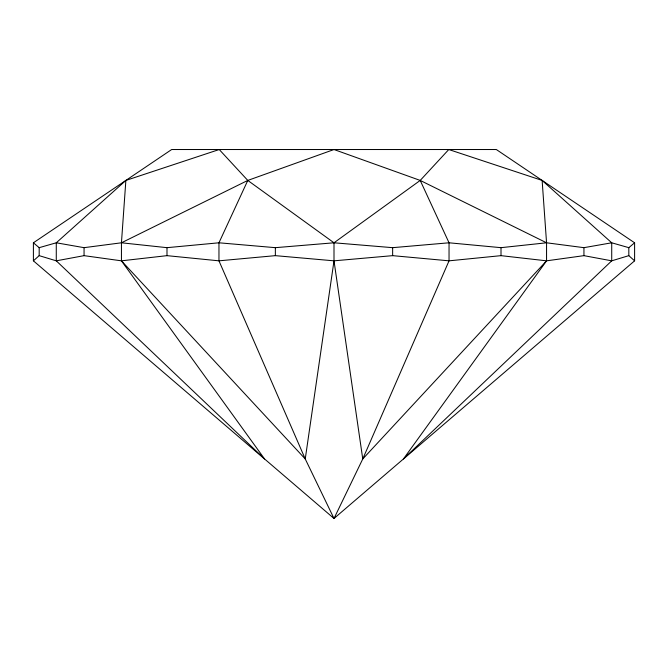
<?xml version="1.0" encoding="UTF-8"?>
<svg xmlns="http://www.w3.org/2000/svg" width="668" height="668" viewBox="0 0 668 668"><rect width="100%" height="100%" fill="white"/><g stroke="black" fill="none" stroke-linecap="round" stroke-linejoin="round"><path stroke-width="1" d="M33.4 260.829L39.178 255.652L56.279 260.829L264.57 458.966L121.442 260.829L121.442 242.793L125.868 180.427L219.221 149.523L247.786 180.427L334 242.793L392.642 247.669L449.038 242.793L501.008 247.669L546.558 242.793L583.941 247.669L611.721 242.793L628.822 247.669L634.6 242.793L496.324 149.523L171.676 149.523L33.4 242.793L33.4 260.829L334 518.477L634.6 260.829L634.6 242.793M542.132 180.427L546.558 242.793L546.558 260.829L403.43 458.966L611.721 260.829L611.721 242.793L542.132 180.427L448.779 149.523L420.214 180.427L334 242.793L334 260.829L305.243 458.966L334 518.477L362.757 458.966L449.038 260.829L449.038 242.793L420.214 180.427L334 149.523L247.786 180.427L121.442 242.793L84.059 247.669L56.279 242.793L39.178 247.669L33.4 242.793M247.786 180.427L218.962 242.793L218.962 260.829L305.243 458.966L121.442 260.829L84.059 255.652L56.279 260.829L56.279 242.793L125.868 180.427M634.6 260.829L628.822 255.652L611.721 260.829L583.941 255.652L546.558 260.829L362.757 458.966L334 260.829L275.358 255.652L218.962 260.829L166.992 255.652L121.442 260.829M546.558 260.829L501.008 255.652L449.038 260.829L392.642 255.652L334 260.829M121.442 242.793L166.992 247.669L218.962 242.793L275.358 247.669L334 242.793M420.214 180.427L546.558 242.793M628.822 247.669L628.822 255.652M583.941 247.669L583.941 255.652M501.008 247.669L501.008 255.652M392.642 247.669L392.642 255.652M275.358 247.669L275.358 255.652M166.992 247.669L166.992 255.652M84.059 247.669L84.059 255.652M39.178 247.669L39.178 255.652"/></g></svg>
